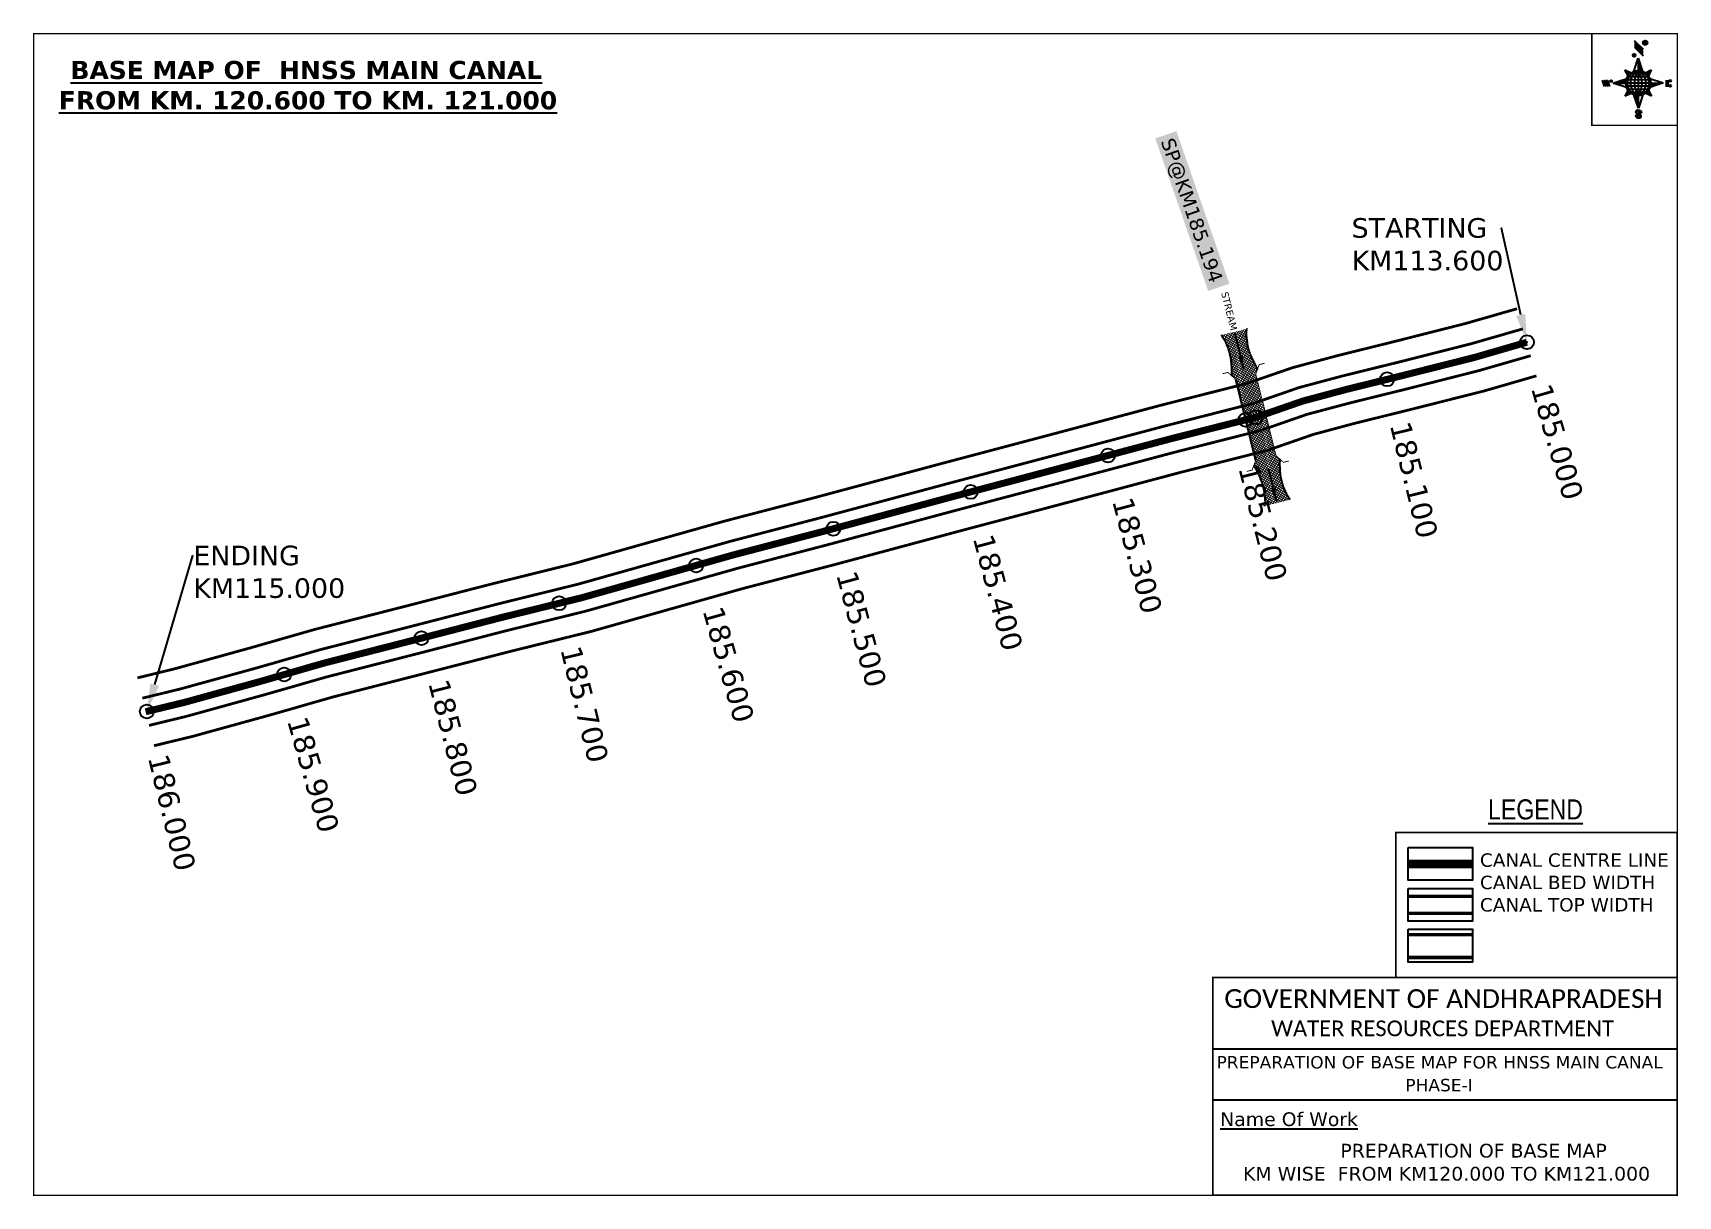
# Model space of a CAD drawing. Header units: inches. Extents: x 745599 to 746775, y 1653766 to 1654598.
import ezdxf
from ezdxf import colors
from ezdxf.entities.mleader import LeaderData, LeaderLine
from ezdxf.enums import TextEntityAlignment as Align
from ezdxf.math import Vec2, Vec3

# ---------------------------------------------------------------- set-up
doc = ezdxf.new("R2010")
doc.units = ezdxf.units.IN
doc.header["$MEASUREMENT"] = 0
doc.header["$PDMODE"] = 32
doc.header["$PDSIZE"] = 10
doc.linetypes.add('HIDDEN2', pattern=[0.1875, 0.125, -0.0625])
for name, color, linetype in [('AQUADUCT', 1, 'Continuous'), ('bord', 1, 'Continuous'), ('CANAL1', 1, 'Continuous'), ('CSMark', 72, 'Continuous'), ('DCBMS', 232, 'Continuous'), ('PAGE', 7, 'Continuous'), ('STRUCTURE', 5, 'Continuous'), ('TEXT', 7, 'Continuous')]:
    doc.layers.add(name, color=color, linetype=linetype)
doc.styles.add('ARIALN', font='ARIALN_1.TTF')
doc.styles.get("Standard").update_dxf_attribs({"font": 'verdana_0.ttf'})
doc.dimstyles.get("Standard").update_dxf_attribs({"dimtxt": 0.18, "dimasz": 0.18, "dimexe": 0.18, "dimexo": 0.0625, "dimgap": 0.09, "dimtad": 0, "dimtih": 1, "dimtoh": 1, "dimdec": 4, "dimzin": 0, "dimdsep": 46, "dimtxsty": 'Standard', "dimcen": 0.09, "dimadec": 0, "dimazin": 0, "dimtfac": 1, "dimtdec": 4, "dimtofl": 0, "dimtmove": 0, "dimatfit": 3, "dimfxl": 0, "dimtolj": 1, "dimtzin": 0, "dimarcsym": 0})
pattern_1 = [(267.297113149, (-8720374.938, 50637915.138), (10.5367255337, -0.497431438), [])]
pattern_2 = [(357.297113149, (-8720374.938, 50637915.138), (0.497431438, 10.5367255337), [])]

# ---------------------------------------------------------------- blocks, each defined once
blk = doc.blocks.new('*X16')
at = {"color": 0, "linetype": 'Continuous'}
for p, q in [((6321.6, 240.5), (6322.3, 241.2)), ((6321.6, 240.3), (6322.3, 241)), ((6321.6, 240.1), (6322.3, 240.8)), ((6321.6, 239.9), (6322.4, 240.7)), ((6321.6, 239.8), (6322.4, 240.6)), ((6321.6, 239.6), (6322.5, 240.5)), ((6321.6, 239.4), (6322.5, 240.3)), ((6321.6, 239.2), (6322.6, 240.2)), ((6321.7, 239.1), (6322.6, 240.1)), ((6321.8, 240.8), (6322.4, 241.4)), ((6321.8, 239), (6322.7, 240)), ((6321.8, 239), (6322.8, 239.9)), ((6321.9, 238.9), (6322.9, 239.8)), ((6322, 238.8), (6323, 239.7)), ((6322.1, 241.3), (6322.4, 241.6)), ((6322.1, 238.7), (6323.1, 239.6)), ((6322.2, 238.6), (6323.1, 239.6)), ((6322.3, 238.5), (6323.2, 239.5)), ((6322.4, 238.5), (6323.3, 239.4)), ((6322.5, 238.4), (6323.4, 239.3)), ((6322.7, 238.4), (6323.6, 239.3)), ((6322.8, 238.3), (6323.7, 239.2)), ((6322.9, 238.3), (6323.8, 239.1)), ((6323.1, 238.2), (6323.9, 239.1)), ((6323.2, 238.2), (6324, 239)), ((6323.3, 238.2), (6324.2, 239)), ((6323.5, 238.1), (6324.3, 238.9)), ((6323.7, 238.1), (6324.4, 238.9)), ((6323.8, 238.1), (6324.6, 238.8)), ((6324.1, 238.2), (6324.7, 238.8)), ((6324.3, 238.3), (6324.9, 238.8)), ((6324.6, 238.3), (6325.1, 238.8)), ((6324.8, 238.4), (6325.2, 238.8)), ((6325.1, 238.5), (6325.4, 238.8)), ((6325.4, 238.6), (6325.6, 238.8))]:
    blk.add_line(p, q, dxfattribs=at)
blk = doc.blocks.new('*X15')
at = {"color": 0, "linetype": 'Continuous'}
for p, q in [((6324.4, 240.3), (6324.5, 240.4)), ((6324.6, 240.3), (6324.8, 240.5)), ((6324.7, 240.2), (6325, 240.5)), ((6324.8, 240.2), (6325.2, 240.6)), ((6325, 240.1), (6325.5, 240.6)), ((6325.1, 240.1), (6325.6, 240.6)), ((6325.2, 240), (6325.8, 240.6)), ((6325.3, 240), (6326, 240.6)), ((6325.4, 239.9), (6326.1, 240.6)), ((6325.5, 239.8), (6326.2, 240.5)), ((6325.6, 239.8), (6326.3, 240.5)), ((6325.7, 239.7), (6326.5, 240.4)), ((6325.9, 239.6), (6326.6, 240.3)), ((6326, 239.5), (6326.7, 240.3)), ((6326, 239.4), (6326.8, 240.2)), ((6326.1, 239.3), (6327, 240.2)), ((6326.2, 239.3), (6327.1, 240.1)), ((6326.3, 239.2), (6327.1, 240)), ((6326.4, 239.1), (6327.2, 239.9)), ((6326.5, 239), (6327.3, 239.8)), ((6326.5, 238.9), (6327.4, 239.7)), ((6326.6, 238.8), (6327.5, 239.6)), ((6326.7, 238.7), (6327.5, 239.5)), ((6326.8, 238.6), (6327.6, 239.4)), ((6326.8, 238.5), (6327.7, 239.3)), ((6326.8, 236.5), (6327.4, 237)), ((6326.9, 238.3), (6327.8, 239.2)), ((6326.9, 238.2), (6327.9, 239.1)), ((6326.9, 236.8), (6327.6, 237.4)), ((6327, 238.1), (6327.8, 239)), ((6327, 237.9), (6327.8, 238.8)), ((6327, 237.8), (6327.8, 238.6)), ((6327, 237.6), (6327.8, 238.4)), ((6327, 237.4), (6327.8, 238.2)), ((6327, 237.3), (6327.8, 238)), ((6327, 237.1), (6327.8, 237.9))]:
    blk.add_line(p, q, dxfattribs=at)
blk = doc.blocks.new('H')
at = {"layer": 'bord', "extrusion": (0.000427885, 0.004792, 0.999988)}
h = blk.add_hatch(dxfattribs=at)
h.set_pattern_fill('LINE', color=8, scale=84.387686, angle=-2.7029, style=0)
h.set_pattern_definition(pattern_2)
h.paths.add_polyline_path([(-492, 786, -0.090992), (-448, 775), (-486, 912)])
h = blk.add_hatch(dxfattribs=at)
h.set_pattern_fill('LINE', color=8, scale=84.387686, angle=-92.7029, style=0)
h.set_pattern_definition(pattern_1)
h.paths.add_polyline_path([(-625, 665, -0.090992), (-615, 710), (-751, 671)])
h = blk.add_hatch(dxfattribs=at)
h.set_pattern_fill('LINE', color=8, scale=84.387686, angle=-2.7029, style=0)
h.set_pattern_definition(pattern_2)
h.paths.add_polyline_path([(-504, 533, -0.090992), (-549, 543), (-510, 406)])
h = blk.add_hatch(dxfattribs=at)
h.set_pattern_fill('LINE', color=8, scale=84.387686, angle=-92.7029, style=0)
h.set_pattern_definition(pattern_1)
h.paths.add_polyline_path([(-246, 647), (-372, 653, -0.090992), (-382, 609)])
for p, q in [((-519, 1020, -1217), (-435, 927, -1216)), ((-516, 1087, -1217), (-432, 994, -1217)), ((-538, 774, -1216), (-487, 906, -1216)), ((-487, 906, -1216), (-493, 780, -1216)), ((-487, 906, -1216), (-448, 769, -1216)), ((-865, 701, -1215), (-847, 638, -1215)), ((-847, 700, -1215), (-829, 637, -1215)), ((-829, 699, -1215), (-811, 636, -1215)), ((-829, 699, -1215), (-811, 698, -1215)), ((-811, 698, -1215), (-794, 635, -1215)), ((-752, 665, -1215), (-615, 704, -1215)), ((-627, 794, -1216), (-567, 760, -1216)), ((-627, 794, -1216), (-584, 747, -1215)), ((-599, 731, -1215), (-627, 794, -1216)), ((-421, 753, -1216), (-359, 781, -1216)), ((-359, 781, -1216), (-405, 739, -1216)), ((-359, 781, -1216), (-392, 721, -1215)), ((-379, 693, -1215), (-246, 641, -1215)), ((-213, 669, -1215), (-217, 601, -1215)), ((-752, 665, -1215), (-625, 659, -1215)), ((-619, 614, -1215), (-752, 665, -1215)), ((-639, 526, -1214), (-606, 585, -1215)), ((-639, 526, -1214), (-593, 568, -1215)), ((-577, 553, -1215), (-639, 526, -1214)), ((-511, 400, -1214), (-549, 537, -1214)), ((-460, 533, -1215), (-511, 400, -1214)), ((-505, 527, -1214), (-511, 400, -1214)), ((-371, 513, -1214), (-431, 546, -1215)), ((-371, 513, -1214), (-414, 560, -1215)), ((-399, 576, -1215), (-371, 513, -1214)), ((-246, 641, -1215), (-383, 603, -1215)), ((-373, 647, -1215), (-246, 641, -1215)), ((-197, 600, -1215), (-194, 668, -1215))]:
    blk.add_line(p, q, dxfattribs=at)
at = {"layer": 'bord', "color": 8, "linetype": 'ByBlock', "extrusion": (0.000427885, 0.004792, 0.999988)}
for p, q in [((-375, 679, -1215), (-620, 691, -1215)), ((-386, 711, -1215), (-605, 722, -1215)), ((-411, 744, -1216), (-578, 752, -1216)), ((-493, 780, -1216), (-505, 527, -1214)), ((-373, 647, -1215), (-625, 659, -1215)), ((-378, 616, -1215), (-623, 628, -1215)), ((-392, 585, -1215), (-611, 595, -1215)), ((-420, 555, -1215), (-587, 562, -1215))]:
    blk.add_line(p, q, dxfattribs=at)
at = {"layer": 'bord', "extrusion": (0.000427885, 0.004792, 0.999988), "elevation": -1212}
for points, const_width in [([(-522, 960), (-516, 1093)], 1.61), ([(-434, 933), (-428, 1066)], 1.61), ([(-870, 707), (-846, 706)], 0.642), ([(-829, 643), (-821, 678)], 0.642), ([(-793, 641), (-782, 694)], 0.642), ([(-223, 676), (-174, 673)], 0.706), ([(-829, 643), (-855, 644)], 0.642), ([(-811, 642), (-784, 641)], 0.642), ([(-177, 605), (-226, 607)], 0.706), ([(-195, 645), (-185, 644)], 0.706)]:
    blk.add_lwpolyline(points, dxfattribs=dict(at, const_width=const_width))
for points, const_width in [([(-414, 1073, 1), (-398, 1058, 1)], 22.3), ([(-530, 950, 1), (-520, 939, 1)], 14.8), ([(-776, 697, 1), (-769, 690, 1)], 8.9), ([(-180, 618, 1), (-173, 611, 1)], 9.79), ([(-178, 667, 1), (-171, 660, 1)], 9.79), ([(-490, 362, 1), (-498, 369, 1)], 11.1), ([(-525, 322, 1), (-533, 329, 1)], 11.1)]:
    blk.add_lwpolyline(points, format="xyb", close=True, dxfattribs=dict(at, const_width=const_width))
for points in [[(-537, 317), (-531, 310), (-520, 307), (-505, 307), (-494, 310), (-486, 318), (-487, 326), (-491, 333), (-494, 336), (-503, 341), (-522, 347), (-530, 352), (-534, 355), (-537, 363), (-537, 373), (-530, 381), (-520, 384), (-504, 384), (-493, 380), (-487, 373)], [(-522, 348), (-526, 354), (-528, 361), (-528, 371), (-526, 375), (-521, 381), (-515, 384)], [(-505, 307), (-499, 312), (-497, 319), (-497, 327), (-501, 335), (-509, 343)]]:
    blk.add_lwpolyline(points, dxfattribs=at)
at = {"layer": 'bord', "extrusion": (0.000427885, 0.004792, 0.999988)}
for centre, radius in [((-406, 1065, -1212), 22.3), ((-525, 944, -1212), 14.8), ((-773, 694, -1212), 8.9), ((-498, 659, -1212), 127), ((-177, 615, -1212), 9.79), ((-174, 663, -1212), 9.79), ((-494, 365, -1212), 11.1), ((-529, 325, -1212), 11.1)]:
    blk.add_circle(centre, radius, dxfattribs=at)
at = {"layer": 'bord', "color": 8, "linetype": 'ByBlock', "extrusion": (0.000427885, 0.004792, 0.999988)}
for centre, radius, start, end in [((-482, 658, -1212), 128, 94.9254, 259.6691), ((-437, 656, -1212), 141, 113.2864, 241.308), ((-316, 651, -1212), 222, 142.5892, 212.0053), ((-560, 662, -1212), 141, 293.2864, 61.308), ((-681, 668, -1212), 222, 322.5892, 32.0053), ((-515, 660, -1212), 128, 274.9254, 79.6691)]:
    blk.add_arc(centre, radius, start, end, dxfattribs=at)
at = {"layer": 'bord', "extrusion": (0.000427885, 0.004792, 0.999988)}
for points in [[(-516, 1093, -1212), (-431, 1000, -1212), (-519, 1026, -1212), (-434, 933, -1212)], [(-864, 707, -1212), (-846, 706, -1212), (-846, 644, -1212), (-829, 643, -1212)], [(-829, 705, -1212), (-811, 704, -1212), (-811, 642, -1212), (-793, 641, -1212)], [(-193, 674, -1212), (-197, 606, -1212), (-213, 675, -1212), (-216, 607, -1212)]]:
    blk.add_solid(points, dxfattribs=at)
at = {"layer": 'bord', "extrusion": (0.000427885, 0.004792, 0.999988), "xscale": 7.977342409717546, "yscale": 7.977342408231451, "zscale": 7.977342408476333, "rotation": 138.0840426661453}
for name, p in [('*X15', (38301, -31929, -1212)), ('*X16', (38314, -31951, -1212))]:
    blk.add_blockref(name, p, dxfattribs=at)
blk = doc.blocks.new('SP')
at = {"layer": 'STRUCTURE'}
h = blk.add_hatch(dxfattribs=at)
h.set_pattern_fill('DASH', color=256, scale=8, style=0)
edge = h.paths.add_edge_path()
edge.add_spline(control_points=[(769825.7, 1706742.1), (769825.3, 1706741.8), (769823.8, 1706740.8), (769820.9, 1706740.3), (769817, 1706739.7), (769811.4, 1706738.9), (769804, 1706739.7), (769798.4, 1706741), (769795.6, 1706741.6)], knot_values=[0, 0, 0, 0, 1.613557, 5.24513, 8.624976, 13.470124, 22.190216, 30.746377, 30.746377, 30.746377, 30.746377], degree=3, periodic=0)
edge.add_line((769795.6, 1706741.6), (769792.6, 1706739.6))
edge.add_line((769792.6, 1706739.6), (769732.6, 1706739.6))
edge.add_line((769732.6, 1706739.6), (769729.6, 1706741.6))
edge.add_spline(control_points=[(769729.6, 1706741.6), (769726.9, 1706740.9), (769721.3, 1706739.5), (769713.9, 1706738.5), (769708.3, 1706739.1), (769704.4, 1706739.6), (769701.5, 1706740), (769700, 1706741), (769699.5, 1706741.3)], knot_values=[0, 0, 0, 0, 8.556161, 17.276253, 22.121402, 25.501247, 29.13282, 30.746377, 30.746377, 30.746377, 30.746377], degree=3, periodic=0)
edge.add_line((769699.5, 1706741.3), (769699.5, 1706722.1))
edge.add_spline(control_points=[(769699.5, 1706722.1), (769700, 1706722.4), (769701.4, 1706723.4), (769704.3, 1706724), (769708.2, 1706724.5), (769713.8, 1706725.3), (769721.2, 1706724.5), (769726.8, 1706723.3), (769729.6, 1706722.6)], knot_values=[0, 0, 0, 0, 1.613557, 5.24513, 8.624976, 13.470124, 22.190216, 30.746377, 30.746377, 30.746377, 30.746377], degree=3, periodic=0)
edge.add_line((769729.6, 1706722.6), (769732.6, 1706724.6))
edge.add_line((769732.6, 1706724.6), (769792.6, 1706724.6))
edge.add_line((769792.6, 1706724.6), (769795.6, 1706722.6))
edge.add_spline(control_points=[(769795.6, 1706722.6), (769798.4, 1706723.3), (769803.9, 1706724.8), (769811.3, 1706725.8), (769817, 1706725.1), (769820.9, 1706724.7), (769823.8, 1706724.2), (769825.2, 1706723.3), (769825.7, 1706723)], knot_values=[0, 0, 0, 0, 8.556161, 17.276253, 22.121402, 25.501247, 29.13282, 30.746377, 30.746377, 30.746377, 30.746377], degree=3, periodic=0)
edge.add_line((769825.7, 1706723), (769825.7, 1706742.1))
h.paths.add_polyline_path([(769764.2, 1706732.1, -1), (769761.1, 1706732.1, -1)], flags=0)
h.paths.add_polyline_path([(769761.1, 1706732.1, 1), (769764.2, 1706732.1, 1)], flags=16)
at = {"layer": 'STRUCTURE', "const_width": 0.628}
for points in [[(769726.6, 1706747.6), (769726.6, 1706743.6), (769732.6, 1706739.6), (769792.6, 1706739.6), (769798.6, 1706743.6), (769798.6, 1706747.6)], [(769726.6, 1706716.6), (769726.6, 1706720.6), (769732.6, 1706724.6), (769792.6, 1706724.6), (769798.6, 1706720.6), (769798.6, 1706716.6)]]:
    blk.add_lwpolyline(points, dxfattribs=at)
at = {"layer": 'STRUCTURE', "color": 3}
blk.add_lwpolyline([(769732.6, 1706724.6), (769792.6, 1706724.6)], dxfattribs=at)
blk.add_lwpolyline([(769732.6, 1706724.6), (769792.6, 1706724.6)], dxfattribs=at)
at = {"layer": 'STRUCTURE', "color": 0}
blk.add_circle((769762.6, 1706732.1), 1.55, dxfattribs=at)
at = {"layer": 'STRUCTURE'}
for points in [[(769699.5, 1706741.3), (769700.9, 1706740.5), (769704.4, 1706739.6), (769707.8, 1706739.2), (769712.6, 1706738.8), (769721.3, 1706739.7), (769729.6, 1706741.6)], [(769825.7, 1706742.1), (769824.3, 1706741.3), (769820.8, 1706740.3), (769817.5, 1706739.8), (769812.7, 1706739.2), (769804, 1706739.9), (769795.6, 1706741.6)], [(769699.5, 1706722.1), (769700.9, 1706723), (769704.4, 1706724), (769707.7, 1706724.5), (769712.5, 1706725), (769721.2, 1706724.4), (769729.6, 1706722.6)], [(769825.7, 1706723), (769824.3, 1706723.8), (769820.8, 1706724.7), (769817.4, 1706725.1), (769812.6, 1706725.5), (769803.9, 1706724.6), (769795.6, 1706722.6)]]:
    blk.add_spline(points, degree=3, dxfattribs=at)
at = {"layer": 'STRUCTURE', "color": 0}
blk.add_text('STREAM', height=5, dxfattribs=at).set_placement((769684.3, 1706732.1), align=Align.MIDDLE_CENTER)
for points in [[(769727.4, 1706732.1), (769700.8, 1706732.1)], [(769824.4, 1706732.1), (769800.5, 1706732.1)]]:
    blk.add_leader(points, dimstyle='Standard', override={"dimasz": 10, "dimgap": 0.09, "dimtad": 0}, dxfattribs=at)

msp = doc.modelspace()

# ---------------------------------------------------------------- linework, layer by layer
at = {"color": 3}
for p in [(746667, 1654376.5), (746567, 1654349.9), (746465.7, 1654320.9), (746367.4, 1654295.4), (746269.2, 1654269.3), (746171, 1654243), (746072.9, 1654216.7), (745975, 1654189.7), (745876.5, 1654164.7), (745778.3, 1654138.7), (745680.2, 1654112.3)]:
    msp.add_point(p, dxfattribs=at)
at = {"layer": 'CANAL1', "color": 200, "const_width": 2}
for points in [[(746659.9, 1654400.4), (746623.4, 1654389.9), (746572.5, 1654377), (746531.4, 1654366.8), (746499.3, 1654358.2), (746467.1, 1654347.1), (746459.5, 1654345.1), (746405.8, 1654331.5), (746324.1, 1654309.7), (746248.6, 1654289.7), (746158.6, 1654265.5), (746093, 1654248.4), (745984.9, 1654217.9), (745928.3, 1654203.9), (745865.6, 1654187.7), (745799.9, 1654170.9), (745755.3, 1654158.1), (745700.4, 1654142.9), (745673.4, 1654136.3)], [(746673.8, 1654352.4), (746636.5, 1654341.6), (746584.6, 1654328.5), (746543.8, 1654318.4), (746514, 1654310.4), (746481.5, 1654299.1), (746471.9, 1654296.7), (746418.4, 1654283.1), (746337, 1654261.4), (746261.5, 1654241.4), (746171.4, 1654217.2), (746106.2, 1654200.2), (745997.7, 1654169.5), (745940.6, 1654155.4), (745878, 1654139.3), (745813, 1654122.6), (745768.8, 1654109.9), (745713, 1654094.5), (745685.3, 1654087.8)]]:
    msp.add_lwpolyline(points, dxfattribs=at)
at = {"layer": 'CANAL1', "color": 5, "const_width": 2}
for points in [[(746664.1, 1654386), (746627.3, 1654375.4), (746576.1, 1654362.4), (746535.1, 1654352.3), (746503.7, 1654343.9), (746471.5, 1654332.7), (746463.2, 1654330.6), (746409.6, 1654316.9), (746328, 1654295.2), (746252.5, 1654275.2), (746162.4, 1654251), (746097, 1654233.9), (745988.7, 1654203.4), (745932, 1654189.4), (745869.3, 1654173.2), (745803.8, 1654156.4), (745759.3, 1654143.6), (745704.1, 1654128.4), (745677, 1654121.8)], [(745681.7, 1654102.3), (745709.2, 1654109), (745764.8, 1654124.4), (745809.1, 1654137.1), (745874.3, 1654153.8), (745936.9, 1654170), (745993.8, 1654184), (746102.2, 1654214.6), (746167.5, 1654231.7), (746257.7, 1654255.9), (746333.1, 1654275.9), (746414.6, 1654297.6), (746468.2, 1654311.2), (746477.2, 1654313.5), (746509.6, 1654324.8), (746540.1, 1654332.9), (746581, 1654343), (746632.6, 1654356.1), (746669.7, 1654366.8)]]:
    msp.add_lwpolyline(points, dxfattribs=at)
at = {"layer": 'CANAL1', "color": 1, "linetype": 'HIDDEN2', "ltscale": 100, "const_width": 5}
msp.add_lwpolyline([(746666.9, 1654376.4), (746630, 1654365.7), (746578.5, 1654352.7), (746537.6, 1654342.6), (746506.6, 1654334.3), (746474.3, 1654323.1), (746465.7, 1654320.9), (746412.1, 1654307.3), (746330.5, 1654285.6), (746255.1, 1654265.6), (746165, 1654241.4), (746099.6, 1654224.3), (745991.3, 1654193.7), (745934.5, 1654179.7), (745871.8, 1654163.5), (745806.5, 1654146.8), (745762.1, 1654134), (745706.7, 1654118.7), (745679.3, 1654112.1)], dxfattribs=at)
at = {"layer": 'CANAL1', "color": 1, "linetype": 'HIDDEN2', "ltscale": 100, "const_width": 6, "elevation": -0.4}
msp.add_lwpolyline([(746628, 1654003.2), (746582, 1654003.2)], dxfattribs=at)
at = {"layer": 'CANAL1', "color": 5, "const_width": 2.4, "elevation": -0.4}
for points in [[(746628, 1653980), (746582, 1653980)], [(746628, 1653968), (746582, 1653968)]]:
    msp.add_lwpolyline(points, dxfattribs=at)
at = {"layer": 'CANAL1', "color": 200, "const_width": 2.4, "elevation": -0.4}
for points in [[(746628, 1653952.7), (746582, 1653952.7)], [(746628, 1653936.3), (746582, 1653936.3)]]:
    msp.add_lwpolyline(points, dxfattribs=at)
at = {"layer": 'PAGE', "const_width": 1}
msp.add_lwpolyline([(745599.2, 1653766.2), (746774.5, 1653766.2), (746774.5, 1654597.2), (745599.2, 1654597.2), (745599.2, 1653766.2)], dxfattribs=at)
at = {"layer": 'PAGE'}
for points, const_width in [([(746774.5, 1654597.2), (746713.4, 1654597.2), (746713.4, 1654531.5), (746774.5, 1654531.5)], 1), ([(746774.5, 1653921.9), (746573.2, 1653921.9), (746573.2, 1654025.7), (746774.5, 1654025.7)], 1.2), ([(746442.3, 1653921.9), (746774.5, 1653921.9), (746774.5, 1653766.2), (746442.3, 1653766.2)], 1.2)]:
    msp.add_lwpolyline(points, close=True, dxfattribs=dict(at, const_width=const_width))
at = {"layer": 'PAGE', "elevation": -0.4}
for points in [[(746582, 1654015), (746628, 1654015), (746628, 1653991.5), (746582, 1653991.5)], [(746582, 1653985.7), (746628, 1653985.7), (746628, 1653962.2), (746582, 1653962.2)], [(746582, 1653956.5), (746628, 1653956.5), (746628, 1653932.9), (746582, 1653932.9)]]:
    msp.add_lwpolyline(points, close=True, dxfattribs=at)
at = {"layer": 'PAGE'}
for points in [[(746442.3, 1653870.9), (746774.5, 1653870.9)], [(746442.3, 1653834.5), (746774.5, 1653834.5)]]:
    msp.add_lwpolyline(points, dxfattribs=at)
at = {"layer": 'STRUCTURE', "color": 0}
msp.add_point((746473.1, 1654322.7), dxfattribs=at)

# ---------------------------------------------------------------- block references
at = {"layer": 'AQUADUCT', "color": 1, "xscale": 0.0703495379661093, "yscale": 0.07034953800030053, "zscale": 0.07034953795990817, "rotation": 3.078330607406165}
msp.add_blockref('H', (746784.1, 1654517.8, 85.4), dxfattribs=at)
at = {"layer": 'STRUCTURE', "color": 0, "rotation": 283.9302321410314}
msp.add_blockref('SP', (-1095376.2, 1990567.2), dxfattribs=at)

# ---------------------------------------------------------------- texts
at = {"layer": 'CSMark', "color": 1}
for s, rotation, p in [('185.000', 286.1722, (746676.9, 1654346)), ('185.100', 283.86, (746576.1, 1654319.2)), ('185.200', 284.2768, (746467.8, 1654288.4)), ('185.300', 284.8986, (746377.5, 1654265)), ('185.400', 284.8421, (746277.9, 1654238.5)), ('185.500', 285.0359, (746180.2, 1654212.3)), ('185.600', 285.7661, (746084.6, 1654186.8)), ('185.700', 283.8854, (745983, 1654158.7)), ('185.800', 284.4823, (745888.5, 1654134.8)), ('185.900', 286.0381, (745787.5, 1654108)), ('186.000', 283.7063, (745688.1, 1654081.3))]:
    msp.add_text(s, height=15, rotation=rotation, dxfattribs=at).set_placement(p, align=Align.MIDDLE_LEFT)
at = {"layer": 'PAGE', "extrusion": (0.000201441, 0.004807, 0.999988), "style": 'ARIALN'}
msp.add_text('%%ULEGEND', height=14.4, rotation=359.9999, dxfattribs=at).set_placement((746673.1, 1654022.4, 8101.1), align=Align.MIDDLE)
at = {"layer": 'PAGE', "extrusion": (0.000201441, 0.004807, 0.999988)}
for s, height, p in [('PREPARATION OF BASE MAP FOR HNSS MAIN CANAL', 8.878, (746445, 1653837.1, 8100.2)), ('%%UName Of Work', 9.822, (746447.6, 1653795.9, 8098.8))]:
    msp.add_text(s, height=height, rotation=359.9999, dxfattribs=at).set_placement(p)
for s, height, p in [('PHASE-I', 8.88, (746604.1, 1653825.2, 8100.1)), ('PREPARATION OF BASE MAP', 9.822, (746628.8, 1653778.3, 8098.9)), ('KM WISE  FROM KM120.000 TO KM121.000', 9.822, (746609.5, 1653761.8, 8098.9))]:
    msp.add_text(s, height=height, rotation=359.9999, dxfattribs=at).set_placement(p, align=Align.MIDDLE_CENTER)
at = {"layer": 'PAGE', "extrusion": (0.000201441, 0.004807, 0.999988), "attachment_point": 1, "text_direction": (1, -1e-06, -0.000201)}
for s, insert, char_height, width in [('CANAL CENTRE LINE CANAL BED WIDTH {\\H2.3741x; }CANAL TOP WIDTH{\\H1.9188x; }', (746633.4, 1654010.8, -0.4), 9.6, 168.926), ('\\pi3.5885;{\\fCalibri|b0|i0|c0|p34;\\H1.3333x;GOVERNMENT OF ANDHRAPRADESH\\P\\pi37.073;\\H0.83998x;WATER RESOURCES DEPARTMENT}', (746447, 1653913.6, -1.3), 10.059, 321.276)]:
    msp.add_mtext(s, dxfattribs=dict(at, insert=insert, char_height=char_height, width=width))
at = {"layer": 'STRUCTURE', "color": 5, "insert": (746414.5, 1654523.6), "char_height": 10, "width": 109.475, "attachment_point": 1, "rotation": 289.1384, "bg_fill": 1, "box_fill_scale": 1.3, "bg_fill_color": 7, "bg_fill_true_color": 16777215, "bg_fill_transparency": 4390977}
msp.add_mtext('SP@KM185.194', dxfattribs=at)
at = {"layer": 'TEXT', "color": 1, "insert": (745603.8, 1654577.7), "char_height": 13, "width": 379.826, "attachment_point": 1}
msp.add_mtext('\\pi21.755;{\\fVerdana|b1|i0|c0|p34;\\LBASE MAP OF  HNSS MAIN CANAL \\P\\pi13.452;FROM KM. 120.600 TO KM. 121.000}', dxfattribs=at)

# ---------------------------------------------------------------- leaders
at = {"layer": 'DCBMS', "color": 5}
ml = msp.add_multileader_mtext('Standard', dxfattribs=at)
ml.set_content('STARTING\\PKM113.600', color=5)
ml.set_leader_properties()
ml.build(insert=Vec2(0, 0))
ml.multileader.update_dxf_attribs({"dogleg_length": 0.36, "arrow_head_size": 20})
ctx = ml.context
ctx.base_point, ctx.char_height, ctx.arrow_head_size, ctx.landing_gap_size, ctx.plane_origin = Vec3(746541.5, 1654458.1), 14, 20, 0.09, Vec3(746840.4, 1654382.8)
notes = []
notes.append((ctx, [(0, (1, 1, 0), (746648.9, 1654458.1), (-1, 0), 0.36, [(0, [(746666.9, 1654376.4)], 0, [])])]))
ctx.mtext.insert, ctx.mtext.flow_direction = Vec3(746541.6, 1654465.2), 5
ml = msp.add_multileader_mtext('Standard', dxfattribs=at)
ml.set_content('ENDING \\PKM115.000', color=5)
ml.set_leader_properties()
ml.build(insert=Vec2(0, 0))
ml.multileader.update_dxf_attribs({"dogleg_length": 0.36, "arrow_head_size": 20})
ctx = ml.context
ctx.base_point, ctx.char_height, ctx.arrow_head_size, ctx.landing_gap_size, ctx.plane_origin = Vec3(745713.3, 1654223.8), 14, 20, 0.09, Vec3(745869.8, 1653766)
notes.append((ctx, [(1, (1, 1, 0), (745713, 1654223.8), (1, 0), 0.36, [(0, [(745680.2, 1654112.3)], 0, [])])]))
ctx.mtext.insert, ctx.mtext.width, ctx.mtext.flow_direction = Vec3(745713.4, 1654230.9), 108.896, 5
for ctx, leaders in notes:
    for number, flags, end, landing, length, lines in leaders:
        leader = LeaderData()
        leader.index, (leader.has_last_leader_line, leader.has_dogleg_vector, leader.attachment_direction) = number, flags
        leader.last_leader_point, leader.dogleg_vector, leader.dogleg_length = Vec3(end), Vec3(landing), length
        for number, points, colour, breaks in lines:
            line = LeaderLine()
            line.index, line.vertices, line.color, line.breaks = number, Vec3.list(points), colors.encode_raw_color(colour), breaks
            leader.lines.append(line)
        ctx.leaders.append(leader)

doc.saveas('drawing.dxf')
